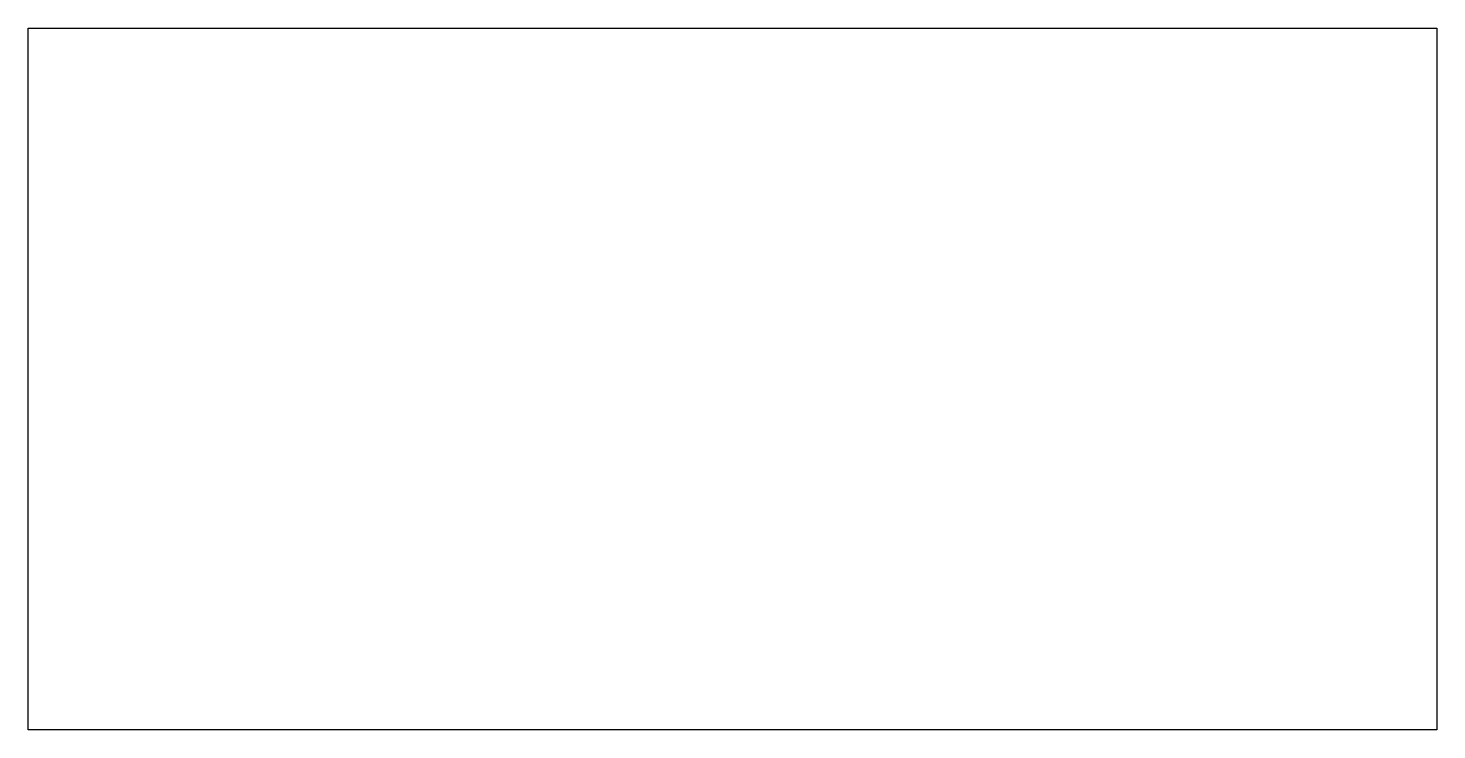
# Model space of a CAD drawing. Header units: feet. Extents: x 1872.3 to 1911.4, y 6407.6 to 6427.1.
import ezdxf

# ---------------------------------------------------------------- set-up
doc = ezdxf.new("R2010")
doc.units = ezdxf.units.FT
doc.header["$MEASUREMENT"] = 0
picture_1 = doc.add_image_def('image1.tif', size_in_pixel=(33840, 16850))

msp = doc.modelspace()

# ---------------------------------------------------------------- pictures from other files: only their frames are drawn
image = msp.add_image(picture_1, insert=(1872.272, 6407.576), size_in_units=(39.167, 19.502))
image.dxf.flags = 7

doc.saveas('drawing.dxf')
